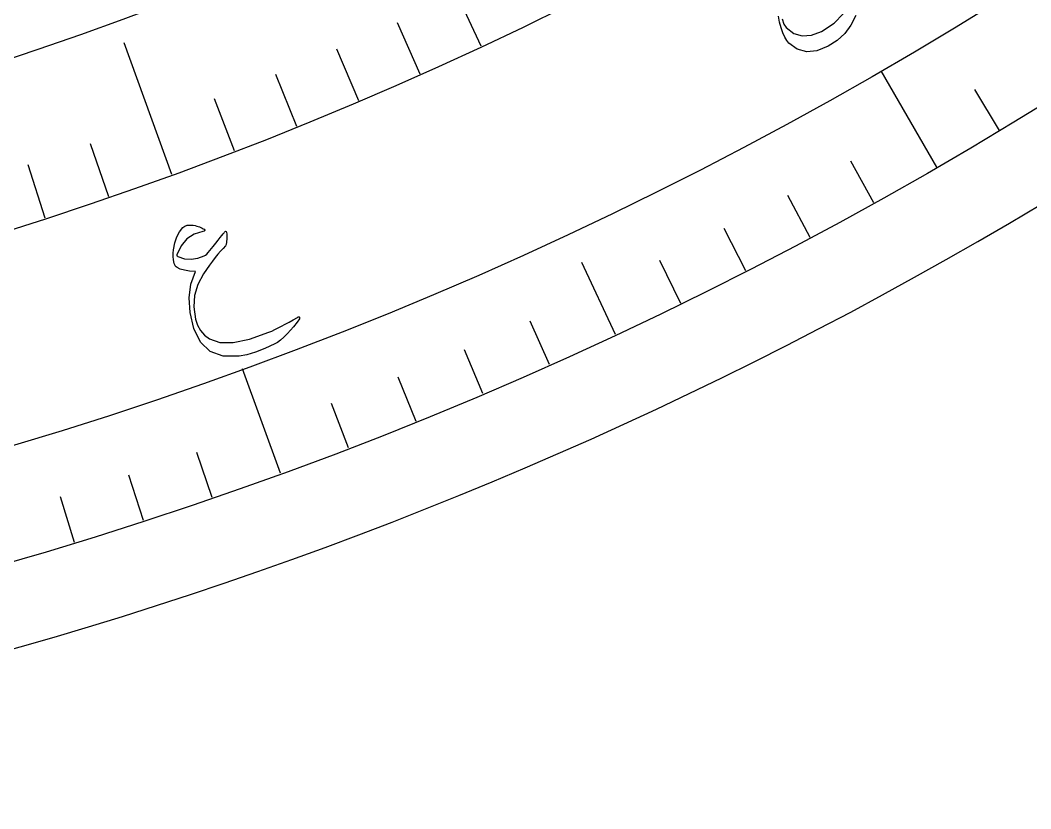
# Model space of a CAD drawing. Header units: millimetres. Extents: x -77 to 77, y -78 to 103.
# Drawn here: x 21.22 to 39.69, y -77.5 to -63.09 of the extents above; entities that cross this region are included whole.
import ezdxf

# ---------------------------------------------------------------- set-up
doc = ezdxf.new("R2010")
doc.units = ezdxf.units.MM
for name, color, linetype in [('CUT_OUTER', 1, 'Continuous'), ('ENGRAVE', 7, 'Continuous'), ('ENGRAVE_FINE', 8, 'Continuous'), ('TEXT', 5, 'Continuous')]:
    doc.layers.add(name, color=color, linetype=linetype)

msp = doc.modelspace()

# ---------------------------------------------------------------- linework, layer by layer
at = {"layer": 'CUT_OUTER'}
msp.add_arc((0, -0.0003), 77.4997, 178.346942, 3.754487, dxfattribs=at)
at = {"layer": 'ENGRAVE'}
for points in [[(29.6414, -63.5662), (28.8488, -61.8664)], [(23.9884, -65.9077), (23.1137, -63.5044)], [(37.975, -65.7746), (36.9578, -64.0128)], [(32.0979, -68.8341), (31.4837, -67.5171)], [(25.9764, -71.3697), (25.2806, -69.458)]]:
    msp.add_lwpolyline(points, dxfattribs=at)
for radius in [75.95, 75.95, 73.9156, 70.1375, 70.1375, 67.1538]:
    msp.add_circle((0, 0), radius, dxfattribs=at)
at = {"layer": 'ENGRAVE_FINE'}
for points in [[(28.5275, -64.0738), (28.1114, -63.1392)], [(27.4049, -64.5619), (27.0052, -63.6202)], [(26.274, -65.0304), (25.8907, -64.0818)], [(39.1171, -65.1019), (38.6681, -64.3545)], [(25.135, -65.479), (24.7684, -64.5239)], [(22.8345, -66.3163), (22.5015, -65.349)], [(21.6737, -66.7047), (21.3576, -65.7318)], [(36.8213, -66.4274), (36.3986, -65.6648)], [(35.6564, -67.0599), (35.247, -66.29)], [(34.4806, -67.6719), (34.0848, -66.8951)], [(33.2943, -68.2634), (32.9121, -67.4798)], [(30.8916, -69.3838), (30.537, -68.5873)], [(29.676, -69.9123), (29.3354, -69.1098)], [(28.4514, -70.4196), (28.1248, -69.6112)], [(27.218, -70.9054), (26.9056, -70.0915)], [(24.7269, -71.8121), (24.443, -70.9878)], [(23.4698, -72.2327), (23.2004, -71.4035)], [(22.2056, -72.6313), (21.9507, -71.7976)]]:
    msp.add_lwpolyline(points, dxfattribs=at)
at = {"layer": 'TEXT'}
for points in [[(36.491, -63.0001), (36.4023, -63.1766), (36.2886, -63.33), (36.1501, -63.4599), (35.987, -63.5662), (35.782, -63.6483), (35.5938, -63.6661), (35.4228, -63.6199), (35.2689, -63.5098), (35.2295, -63.4612), (35.1926, -63.3985), (35.1583, -63.3214), (35.1265, -63.2301), (35.0991, -63.1261), (35.0791, -63.0131)], [(35.1476, -63.0654), (35.1774, -63.1636), (35.217, -63.2247), (35.3573, -63.3298), (35.5122, -63.3765), (35.6816, -63.3646), (35.8654, -63.2939), (36.0937, -63.1443), (36.2596, -62.9704)]]:
    msp.add_lwpolyline(points, dxfattribs=at)
msp.add_lwpolyline([(24.1854, -66.8781), (24.2222, -66.8521), (24.2669, -66.8366), (24.3194, -66.8317), (24.3798, -66.8372), (24.4119, -66.8435), (24.4419, -66.8507), (24.4699, -66.8588), (24.4958, -66.8678), (24.5197, -66.8777), (24.5413, -66.8881), (24.5608, -66.8991), (24.5781, -66.9107), (24.5914, -66.9234), (24.5918, -66.934), (24.5793, -66.9427), (24.5538, -66.9495), (24.394, -66.996), (24.2616, -67.0827), (24.1565, -67.2099), (24.0786, -67.3776), (24.078, -67.387), (24.0812, -67.3953), (24.0881, -67.4027), (24.0987, -67.4091), (24.2204, -67.4469), (24.3414, -67.4573), (24.4615, -67.4403), (24.5806, -67.3958), (24.6006, -67.3837), (24.6246, -67.3634), (24.6526, -67.3349), (24.6847, -67.2981), (24.7413, -67.2266), (24.7912, -67.1635), (24.8345, -67.1087), (24.8712, -67.0622), (24.9013, -67.0242), (24.9248, -66.9945), (24.9417, -66.9733), (24.9522, -66.9604), (24.969, -66.9472), (24.9813, -66.9488), (24.989, -66.9652), (24.9923, -66.9963), (24.9918, -67.0812), (24.9878, -67.1459), (24.9802, -67.1901), (24.9692, -67.214), (24.9248, -67.2597), (24.8787, -67.3106), (24.831, -67.3668), (24.7815, -67.4281), (24.7304, -67.4947), (24.6775, -67.5665), (24.6229, -67.6435), (24.5665, -67.7257), (24.4623, -67.9166), (24.4028, -68.1174), (24.3883, -68.3283), (24.419, -68.5494), (24.457, -68.6622), (24.5122, -68.7599), (24.5847, -68.8426), (24.6746, -68.91), (24.863, -68.9759), (25.107, -68.9787), (25.4062, -68.9179), (25.7602, -68.7927), (25.8133, -68.7691), (25.8701, -68.7425), (25.9305, -68.713), (25.9946, -68.6805), (26.0621, -68.645), (26.1328, -68.6064), (26.2066, -68.5645), (26.2836, -68.5195), (26.2972, -68.5126), (26.308, -68.5094), (26.3161, -68.5098), (26.3213, -68.514), (26.3183, -68.5455), (26.2808, -68.606), (26.2087, -68.6954), (26.1017, -68.8136), (26.035, -68.8814), (25.9746, -68.9358), (25.9207, -68.9768), (25.8732, -69.0045), (25.6894, -69.0889), (25.5185, -69.1544), (25.3606, -69.2013), (25.2158, -69.2296), (24.9236, -69.2291), (24.6884, -69.1437), (24.5105, -68.974), (24.3895, -68.7204), (24.3216, -68.433), (24.3044, -68.1644), (24.3372, -67.9146), (24.42, -67.6834), (24.3095, -67.6752), (24.2166, -67.6599), (24.1413, -67.6373), (24.0836, -67.6077), (24.0658, -67.5938), (24.0511, -67.5769), (24.0394, -67.5571), (24.0308, -67.5344), (24.0179, -67.4695), (24.0111, -67.4062), (24.0103, -67.3444), (24.0156, -67.2842), (24.0411, -67.1576), (24.0778, -67.0478), (24.1259, -66.9546), (24.1854, -66.8781)], close=True, dxfattribs=at)

doc.saveas('drawing.dxf')
